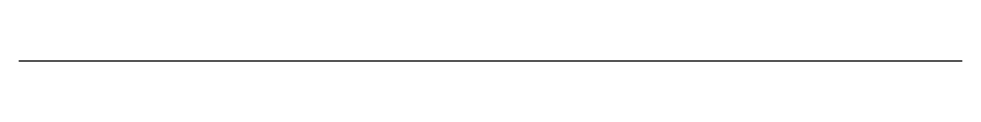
# Model space of a CAD drawing. Header units: metres. Extents: x 0 to 9.6, y 3.4 to 3.4.
import ezdxf

# ---------------------------------------------------------------- set-up
doc = ezdxf.new("R2010")
doc.units = ezdxf.units.M
doc.layers.add('HOLES', color=4, linetype='Continuous')

msp = doc.modelspace()

# ---------------------------------------------------------------- linework, layer by layer
at = {"layer": 'HOLES'}
msp.add_line((0, 3.4016), (9.6, 3.4016), dxfattribs=at)

doc.saveas('drawing.dxf')
